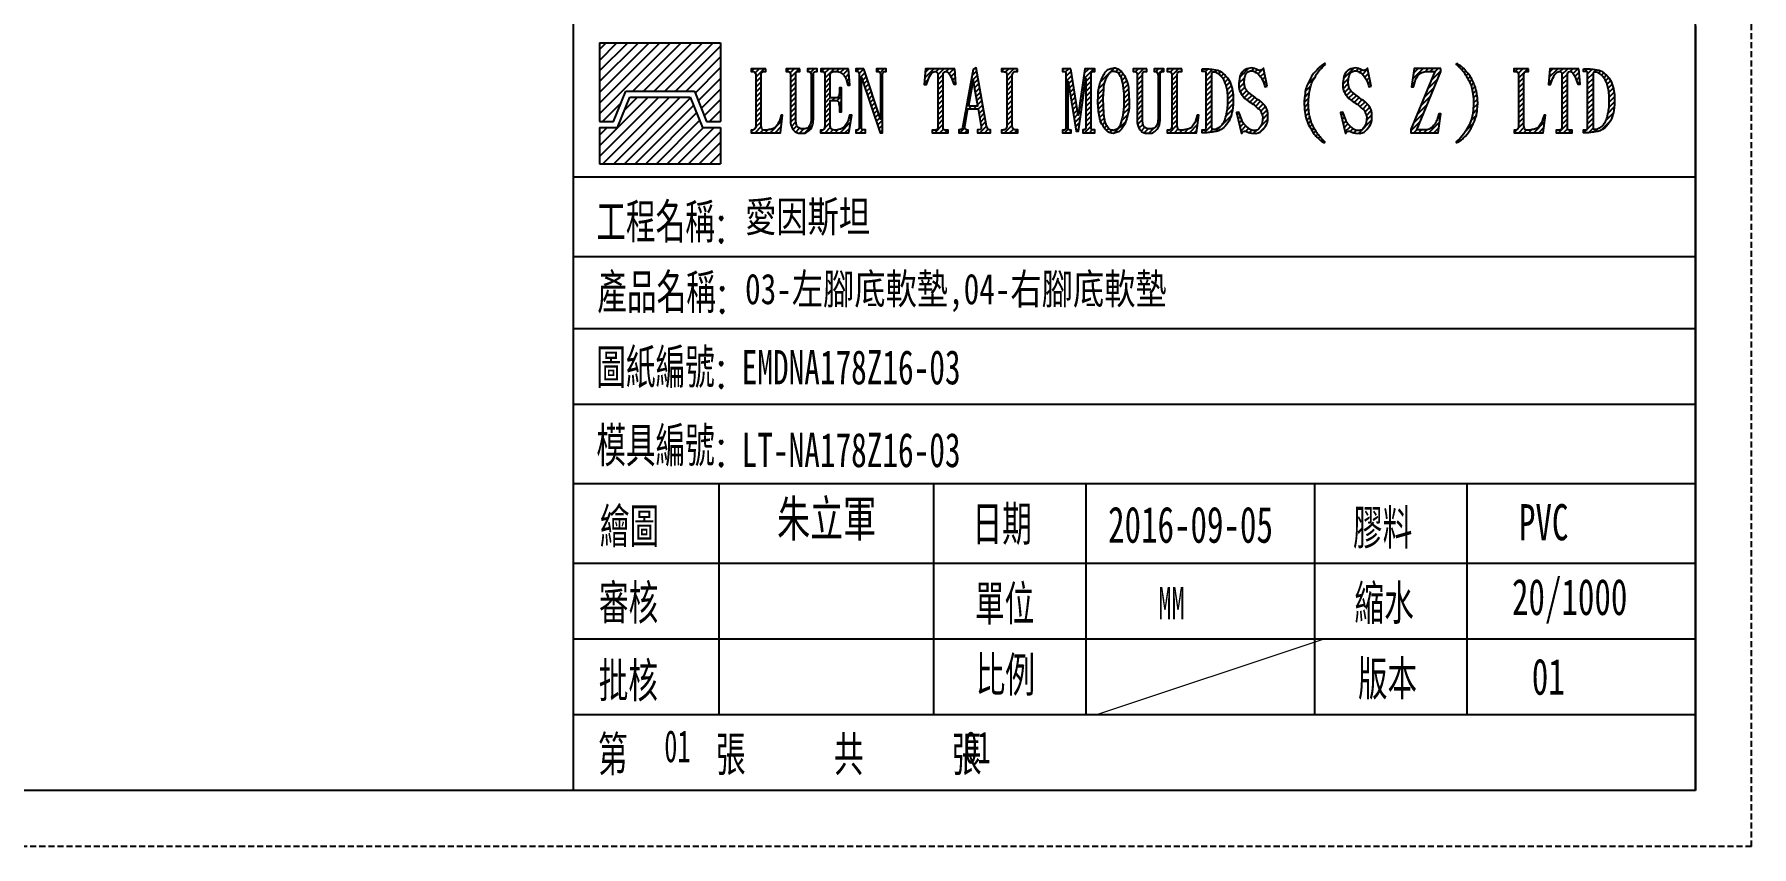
# Model space of a CAD drawing. Header units: inches. Extents: x 139745 to 140613, y -44509 to -43895.
# Drawn here: x 140329.3 to 140613.1, y -44509.1 to -44374.8 of the extents above; entities that cross this region are included whole.
import ezdxf

# ---------------------------------------------------------------- set-up
doc = ezdxf.new("R2010")
doc.units = ezdxf.units.IN
doc.header["$LTSCALE"] = 2
doc.header["$MEASUREMENT"] = 0
doc.linetypes.add('DASHED', pattern=[0.75, 0.5, -0.25])
doc.layers.get('0').update_dxf_attribs({"linetype": 'CONTINUOUS'})
doc.layers.add('A', color=7, linetype='CONTINUOUS')
doc.layers.add('tg', color=7, linetype='CONTINUOUS')
doc.layers.add('dim', color=3, linetype='CONTINUOUS', lineweight=15)
doc.styles.add('ROMANC', font='romanc', dxfattribs={"width": 0.6, "height": 1})
doc.styles.add('ROMANS', font='ROMANS.shx', dxfattribs={"height": 5, "bigfont": 'chineset.shx'})
doc.styles.get("Standard").update_dxf_attribs({"font": 'txt.shx', "width": 0.67})

# ---------------------------------------------------------------- blocks, each defined once
blk = doc.blocks.new('*X1')
at = {"color": 0}
for p, q in [((-246.88, -247.76), (-241.98, -242.86)), ((-246.88, -246.88), (-242.86, -242.86)), ((-246.6, -248.36), (-241.1, -242.86)), ((-245.71, -248.36), (-240.21, -242.86)), ((-244.83, -248.36), (-239.36, -242.9)), ((-244.8, -243.91), (-243.75, -242.86)), ((-243.94, -248.36), (-239.11, -243.53)), ((-246.88, -245.99), (-246.25, -245.36)), ((-243.06, -248.36), (-238.86, -244.16)), ((-242.18, -248.36), (-238.61, -244.79)), ((-241.29, -248.36), (-238.29, -245.36)), ((-240.41, -248.36), (-237.41, -245.36)), ((-239.53, -248.36), (-236.88, -245.72)), ((-238.64, -248.36), (-236.88, -246.6)), ((-237.76, -248.36), (-236.88, -247.48))]:
    blk.add_line(p, q, dxfattribs=at)
blk = doc.blocks.new('*X0')
at = {"color": 0}
for p, q in [((-246.88, -244.23), (-241.02, -238.36)), ((-246.88, -243.34), (-241.9, -238.36)), ((-246.88, -242.46), (-242.78, -238.36)), ((-246.88, -241.57), (-243.67, -238.36)), ((-246.88, -240.69), (-244.55, -238.36)), ((-246.88, -239.81), (-245.44, -238.36)), ((-246.88, -238.92), (-246.32, -238.36)), ((-244.13, -242.36), (-240.13, -238.36)), ((-243.25, -242.36), (-239.25, -238.36)), ((-242.36, -242.36), (-238.36, -238.36)), ((-241.48, -242.36), (-237.48, -238.36)), ((-240.6, -242.36), (-236.88, -238.65)), ((-239.71, -242.36), (-236.88, -239.53)), ((-238.98, -242.51), (-236.88, -240.41)), ((-238.73, -243.15), (-236.88, -241.3)), ((-238.47, -243.78), (-236.88, -242.18)), ((-246.63, -244.86), (-245.11, -243.34)), ((-238.22, -244.41), (-236.88, -243.06)), ((-237.79, -244.86), (-236.88, -243.95)), ((-245.75, -244.86), (-245.7, -244.81)), ((-236.91, -244.86), (-236.88, -244.83))]:
    blk.add_line(p, q, dxfattribs=at)
blk = doc.blocks.new('20051210.083501')
at = {"layer": 'A'}
for p, q in [((0, 0), (0, -12.46)), ((0, 0), (19.17, 0)), ((19.17, 0), (19.17, -12.46)), ((2.23, -12.46), (4.14, -7.67)), ((4.14, -7.67), (15.02, -7.67)), ((15.02, -7.67), (16.94, -12.46)), ((2.87, -13.42), (4.79, -8.62)), ((4.79, -8.62), (14.37, -8.62)), ((14.37, -8.62), (16.29, -13.42)), ((0, -12.46), (2.23, -12.46)), ((0, -13.42), (2.87, -13.42)), ((0, -13.42), (0, -19.17)), ((16.29, -13.42), (19.17, -13.42)), ((16.94, -12.46), (19.17, -12.46)), ((19.17, -13.42), (19.17, -19.17)), ((0, -19.17), (19.17, -19.17))]:
    blk.add_line(p, q, dxfattribs=at)
at = {"layer": 'A', "xscale": 1.916639999999461, "yscale": 1.916639999999916, "zscale": 1.91664}
for name in ['*X0', '*X1']:
    blk.add_blockref(name, (473.18, 456.86), dxfattribs=at)

msp = doc.modelspace()

# ---------------------------------------------------------------- hatches: boundary and pattern name
h = msp.add_hatch()
h.set_pattern_fill('ANSI31', color=256, scale=0.183696, style=0)
h.set_pattern_definition([(45, (170080.71666, -43322.226), (-0.412408582, 0.412408582), [])])
h.paths.add_polyline_path([(140585.327, -44391.098), (140585.327, -44390.649), (140585.683, -44390.649, 0.2937019), (140585.961, -44390.47, 0), (140585.961, -44390.47, 0.0611975), (140586, -44390.345), (140586, -44381.244, 0), (140586, -44381.244, 0.1750245), (140585.915, -44381.006, 0.31305), (140585.796, -44380.973), (140585.333, -44380.973), (140585.333, -44380.517), (140585.73, -44380.53, -0.0064973), (140586.595, -44380.57, -0.0499872), (140587.916, -44380.781, -0.1195021), (140588.708, -44381.211, -0.0255552), (140589.521, -44382.023), (140589.884, -44382.65), (140590.188, -44383.483, -0.0652171), (140590.326, -44384.103), (140590.445, -44384.856), (140590.472, -44385.589, -0.0544958), (140590.34, -44387.399, 0), (140590.34, -44387.399, -0.0507965), (140589.93, -44388.806, 0), (140589.93, -44388.806, -0.0994446), (140589.124, -44390.028, 0), (140589.124, -44390.028, -0.0820892), (140588.22, -44390.682, 0), (140588.22, -44390.682, -0.0742962), (140587.486, -44390.919, -0.0098365), (140586.496, -44391.065, -0.0414633), (140585.73, -44391.098)])
h.paths.add_polyline_path([(140586.903, -44381.316), (140586.903, -44390.282, 0.1084649), (140586.951, -44390.5, 0.3983232), (140587.031, -44390.532), (140587.206, -44390.527, 0.0763618), (140587.695, -44390.437, 0), (140587.695, -44390.437, 0.089624), (140588.354, -44390.065, 0), (140588.354, -44390.065, 0.0989952), (140588.874, -44389.422, 0), (140588.874, -44389.422, 0.0470821), (140589.214, -44388.593, 0), (140589.214, -44388.593, 0.0375978), (140589.485, -44387.382, 0), (140589.485, -44387.382, 0.0259589), (140589.581, -44386.356, 0), (140589.581, -44386.356, 0.0205474), (140589.581, -44385.102, 0.0331816), (140589.464, -44384.019, 0), (140589.464, -44384.019, 0.0397704), (140589.23, -44383.116, 0), (140589.23, -44383.116, 0.0390929), (140588.906, -44382.372, 0), (140588.906, -44382.372, 0.0785078), (140588.338, -44381.617, 0), (140588.338, -44381.617, 0.0940735), (140587.658, -44381.171, 0), (140587.658, -44381.171, 0.1004309), (140587.196, -44381.081, 0), (140587.196, -44381.081, 0.0772307), (140586.967, -44381.118), (140586.919, -44381.198)], flags=16)
h.paths.add_polyline_path([(140573.824, -44380.536), (140573.824, -44380.982), (140574.148, -44380.982, -0.4471104), (140574.594, -44381.48), (140574.594, -44390.12, -0.3629609), (140574.148, -44390.653), (140573.842, -44390.653), (140573.842, -44391.099), (140578.686, -44391.099), (140579.036, -44388.187), (140578.809, -44388.187), (140578.634, -44388.808, -0.1151305), (140577.882, -44390.172, -0.1470783), (140577.392, -44390.47, -0.0200187), (140576.666, -44390.627, -0.0920225), (140575.792, -44390.618), (140575.591, -44390.443), (140575.486, -44389.98), (140575.486, -44388.921), (140575.486, -44381.448, -0.1486596), (140575.589, -44381.107, -0.2444346), (140575.836, -44380.972), (140576.26, -44380.972), (140576.26, -44380.536)])
h.paths.add_polyline_path([(140564.296, -44392.63), (140564.387, -44392.786), (140564.561, -44392.677), (140565.156, -44392.269, 0.0700903), (140565.464, -44391.987), (140565.816, -44391.666), (140566.268, -44391.127), (140566.624, -44390.61, 0.0489267), (140566.893, -44390.124, -0.0112917), (140567.332, -44389.169), (140567.505, -44388.647, 0.0452148), (140567.701, -44387.818, 0.0194511), (140567.827, -44386.589, 0.0381497), (140567.814, -44385.59, 0.0187929), (140567.679, -44384.535, 0), (140567.679, -44384.535, 0.0471864), (140567.366, -44383.354, 0), (140567.366, -44383.354, 0.0282667), (140566.98, -44382.464, 0), (140566.98, -44382.464, 0.0441271), (140566.415, -44381.552, 0.0213392), (140565.716, -44380.696, 0.0597799), (140564.935, -44380.006, 0.0000522), (140564.39, -44379.63), (140564.298, -44379.797), (140564.451, -44379.937, -0.0146115), (140564.859, -44380.335, 0), (140564.859, -44380.335, -0.0089534), (140565.213, -44380.714, -0.0238855), (140565.549, -44381.124, 0), (140565.549, -44381.124, -0.0123206), (140565.91, -44381.637, 0), (140565.91, -44381.637, -0.0281505), (140566.288, -44382.279, -0.0165965), (140566.657, -44383.056, -0.0665241), (140566.92, -44383.985, 0.0184753), (140567.028, -44384.57, 0), (140567.028, -44384.57, -0.0507901), (140567.077, -44384.995), (140567.132, -44385.508, -0.0444565), (140567.149, -44386.52, -0.0008859), (140567.075, -44387.523, -0.0557862), (140566.854, -44388.695, 0), (140566.854, -44388.695, 0.0089738), (140566.68, -44389.299), (140566.437, -44389.859), (140565.89, -44390.793), (140565.547, -44391.283), (140564.948, -44391.987)])
h.paths.add_polyline_path([(140579.525, -44383.101), (140579.752, -44380.525), (140584.583, -44380.525), (140584.774, -44383.094), (140584.415, -44383.094), (140583.954, -44381.915, 0.0956872), (140583.588, -44381.264, 0.0984077), (140583.266, -44381.008, 0.2621702), (140582.87, -44381.022, 0.2609355), (140582.665, -44381.388), (140582.665, -44390.253, 0.1320932), (140582.709, -44390.502, 0.2912007), (140582.951, -44390.656), (140583.471, -44390.656), (140583.471, -44391.102), (140580.821, -44391.102), (140580.821, -44390.656), (140581.318, -44390.656, 0.1278797), (140581.655, -44390.553, 0.2609355), (140581.758, -44390.37), (140581.758, -44381.432), (140581.721, -44381.183), (140581.582, -44381.037), (140581.421, -44380.986, 0.2119014), (140581.267, -44380.964, 0.1524638), (140580.74, -44381.308, 0.0886389), (140580.155, -44382.347), (140579.891, -44383.101)])
h.paths.add_polyline_path([(140556.78, -44391.091), (140556.78, -44390.578), (140560.758, -44380.969), (140559.79, -44380.969, -0.0106211), (140559.436, -44380.987, 0.0914417), (140558.609, -44381.164, 0), (140558.609, -44381.164, 0.1575087), (140557.889, -44381.778, 0), (140557.889, -44381.778, 0.0647548), (140557.435, -44382.787), (140557.222, -44383.489), (140556.909, -44383.489), (140557.346, -44380.509), (140561.749, -44380.509), (140561.749, -44380.969), (140557.759, -44390.649), (140558.952, -44390.649, -0.0324642), (140559.288, -44390.613, 0.1243815), (140559.967, -44390.413), (140560.286, -44390.224, 0.0405768), (140560.787, -44389.622, 0.078387), (140561.147, -44388.89), (140561.436, -44387.957), (140561.755, -44387.957), (140561.301, -44391.091)])
h.paths.add_polyline_path([(140539.174, -44386.031, 0), (140539.174, -44386.031, 0.0315123), (140539.28, -44387.663, 0), (140539.28, -44387.663, 0.0402062), (140539.543, -44388.912, 0.0623728), (140540.047, -44390.062, -0.0031537), (140540.603, -44391.01, 0.0650154), (140541.1, -44391.656, 0.0004545), (140541.509, -44392.066, 0.066774), (140542.282, -44392.655, -0.0041036), (140542.494, -44392.778), (140542.582, -44392.624), (140542.398, -44392.444), (140541.931, -44391.957, -0.043122), (140541.383, -44391.275, 0), (140541.383, -44391.275, -0.0144025), (140540.923, -44390.546, 0), (140540.923, -44390.546, -0.0174648), (140540.469, -44389.714, -0.0539346), (140540.296, -44389.248, 0), (140540.296, -44389.248, 0.031882), (140540.19, -44388.92), (140540.05, -44388.293, -0.0371427), (140539.938, -44387.523, 0.0047038), (140539.87, -44386.675, -0.0465851), (140539.873, -44385.714, -0.0007597), (140539.962, -44384.814, -0.0351514), (140540.139, -44383.782, -0.0239146), (140540.384, -44382.954, -0.0614674), (140540.79, -44382.133, 0), (140540.79, -44382.133, 0.0140719), (140541.219, -44381.437, -0.068346), (140541.843, -44380.637, 0.0243719), (140542.207, -44380.245, -0.0490829), (140542.596, -44379.867, 0), (140542.596, -44379.867, 0.0301326), (140542.673, -44379.797), (140542.582, -44379.628), (140542.262, -44379.843, 0.0494384), (140541.446, -44380.516, 0.0177696), (140540.835, -44381.176, 0.042056), (140540.383, -44381.798, 0.0470099), (140539.528, -44383.572, 0.0754491), (140539.325, -44384.55), (140539.25, -44385.039), (140539.25, -44385.039, 0.0385372)])
h.paths.add_polyline_path([(140545.164, -44387.748), (140545.972, -44391.202), (140546.14, -44391.033, -0.1357493), (140546.476, -44390.843, -0.2278345), (140546.913, -44390.932, 0.135743), (140547.362, -44391.112, -0.0672556), (140547.676, -44391.19), (140548.338, -44391.213), (140548.764, -44391.123, 0.1526658), (140549.324, -44390.809, 0.0586811), (140550.109, -44389.755, 0.1413241), (140550.334, -44388.847), (140550.367, -44388.185, 0.0934362), (140550.266, -44387.445, 0.0736867), (140549.84, -44386.604, 0.101128), (140548.943, -44385.763, -0.036431), (140548.181, -44385.214, 0.0378749), (140547.351, -44384.619, -0.105904), (140546.947, -44384.238, -0.0243212), (140546.656, -44383.767, -0.0885428), (140546.499, -44383.307, -0.0445383), (140546.454, -44382.601, -0.0555732), (140546.577, -44381.704, -0.153171), (140546.936, -44381.121, -0.1349704), (140547.474, -44380.863, -0.1850459), (140548.125, -44380.986, 0.0194675), (140548.64, -44381.278), (140549.033, -44381.704, -0.0923633), (140549.448, -44382.365, -0.0080312), (140549.874, -44383.498), (140550.233, -44383.419), (140549.616, -44380.403), (140549.459, -44380.594, -0.2747762), (140548.898, -44380.795, -0.0854284), (140548.394, -44380.605, 0.1752427), (140547.373, -44380.414, 0.1106125), (140546.454, -44380.784, 0.1819994), (140545.736, -44381.816, 0.0535258), (140545.534, -44383.24, 0.1300031), (140545.803, -44384.417, 0.0775644), (140546.543, -44385.415, 0.0682662), (140547.474, -44386.111, -0.0563125), (140548.326, -44386.716, 0.0033658), (140548.999, -44387.31, -0.1932925), (140549.268, -44387.838), (140549.403, -44388.151, -0.1577109), (140549.47, -44388.88), (140549.414, -44389.52), (140549.201, -44389.991), (140548.842, -44390.473, -0.2441194), (140548.45, -44390.663), (140548.225, -44390.731), (140547.9, -44390.708, -0.1667011), (140547.183, -44390.405, -0.0146364), (140546.532, -44389.789, -0.1187079), (140546.028, -44388.959), (140545.557, -44387.681)])
h.paths.add_polyline_path([(140522.296, -44391.098), (140522.296, -44390.649), (140522.652, -44390.649, 0.2937019), (140522.93, -44390.47, 0), (140522.93, -44390.47, 0.0611975), (140522.969, -44390.345), (140522.969, -44381.244, 0.1750245), (140522.883, -44381.006, 0.31305), (140522.764, -44380.973), (140522.302, -44380.973), (140522.302, -44380.517), (140522.698, -44380.53, -0.0064973), (140523.564, -44380.57, -0.0499872), (140524.884, -44380.781, -0.1195021), (140525.677, -44381.211, 0), (140525.677, -44381.211, -0.0255552), (140526.489, -44382.023), (140526.853, -44382.65), (140527.156, -44383.483, -0.0652171), (140527.295, -44384.103), (140527.414, -44384.856), (140527.44, -44385.589), (140527.44, -44385.589, -0.0544958), (140527.308, -44387.399, 0), (140527.308, -44387.399, -0.0507965), (140526.899, -44388.806, -0.0994446), (140526.093, -44390.028, 0), (140526.093, -44390.028, -0.0820892), (140525.188, -44390.682, 0), (140525.188, -44390.682, -0.0742962), (140524.455, -44390.919, -0.0098365), (140523.465, -44391.065, -0.0414633), (140522.698, -44391.098)])
h.paths.add_polyline_path([(140516.515, -44380.536), (140516.515, -44380.982), (140516.839, -44380.982, -0.4471104), (140517.285, -44381.48), (140517.285, -44390.12, -0.3629609), (140516.839, -44390.653), (140516.533, -44390.653), (140516.533, -44391.099), (140521.377, -44391.099), (140521.727, -44388.187), (140521.5, -44388.187), (140521.325, -44388.808, -0.1151305), (140520.573, -44390.172, -0.1470783), (140520.083, -44390.47, -0.0200187), (140519.357, -44390.627, -0.0920225), (140518.483, -44390.618), (140518.282, -44390.443), (140518.177, -44389.98), (140518.177, -44388.921), (140518.177, -44381.448, -0.1486596), (140518.28, -44381.107, -0.2444346), (140518.527, -44380.972), (140518.951, -44380.972), (140518.951, -44380.536)])
h.paths.add_polyline_path([(140523.872, -44381.316), (140523.872, -44390.282, 0.1084649), (140523.92, -44390.5, 0.3983232), (140524, -44390.532), (140524.175, -44390.527, 0.0763618), (140524.664, -44390.437, 0.089624), (140525.322, -44390.065, 0), (140525.322, -44390.065, 0.0989952), (140525.843, -44389.422, 0), (140525.843, -44389.422, 0.0470821), (140526.183, -44388.593, 0.0375978), (140526.454, -44387.382, 0), (140526.454, -44387.382, 0.0259589), (140526.55, -44386.356, 0), (140526.55, -44386.356, 0.0205474), (140526.55, -44385.102, 0), (140526.55, -44385.102, 0.0331816), (140526.433, -44384.019, 0), (140526.433, -44384.019, 0.0397704), (140526.199, -44383.116, 0), (140526.199, -44383.116, 0.0390929), (140525.875, -44382.372, 0), (140525.875, -44382.372, 0.0785078), (140525.307, -44381.617, 0), (140525.307, -44381.617, 0.0940735), (140524.626, -44381.171, 0), (140524.626, -44381.171, 0.1004309), (140524.164, -44381.081, 0), (140524.164, -44381.081, 0.0772307), (140523.936, -44381.118), (140523.888, -44381.198)], flags=16)
h.paths.add_polyline_path([(140505.056, -44386.216), (140505.102, -44386.711), (140505.195, -44387.578), (140505.334, -44388.46, 0.1114199), (140505.736, -44389.682, 0.0496859), (140506.587, -44390.827, 0.186465), (140507.299, -44391.183), (140507.624, -44391.213, 0.0375207), (140508.274, -44391.028, 0.1534797), (140508.954, -44390.502), (140509.558, -44389.635, 0.0128615), (140510.084, -44387.825, 0.0754903), (140510.254, -44386.232, 0.0019683), (140510.146, -44383.988, 0.0822677), (140509.836, -44382.581), (140509.465, -44381.652), (140508.97, -44380.956), (140508.351, -44380.538, 0.2029711), (140507.779, -44380.399, 0.019715), (140507.02, -44380.554, 0), (140507.02, -44380.554, 0.1971419), (140506.278, -44381.095, 0.0532198), (140505.473, -44382.782, 0), (140505.473, -44382.782, 0.0768728), (140505.102, -44384.762)])
h.paths.add_polyline_path([(140499.243, -44390.651), (140499.243, -44391.098), (140500.674, -44391.098), (140500.674, -44390.655), (140500.427, -44390.655, -0.236068), (140500.204, -44390.543, -0.1778629), (140500.156, -44390.384, 0.0731766), (140500.144, -44390.244), (140500.144, -44382.619), (140501.488, -44390.868), (140501.855, -44390.868), (140503.059, -44382.11), (140503.059, -44390.278, -0.1813346), (140502.94, -44390.597), (140502.812, -44390.637), (140502.692, -44390.645), (140502.557, -44390.645), (140502.557, -44391.092), (140504.575, -44391.092), (140504.575, -44390.645), (140504.192, -44390.645, -0.2703491), (140504.001, -44390.533, -0.1661539), (140503.953, -44390.278), (140503.953, -44381.376, -0.2754595), (140504.2, -44380.962), (140504.583, -44380.962), (140504.583, -44380.515), (140502.916, -44380.515), (140501.799, -44388.18), (140500.587, -44380.521), (140499.247, -44380.521), (140499.247, -44380.971), (140499.494, -44380.971, -0.2042261), (140499.737, -44381.075, -0.2004412), (140499.785, -44381.199, 0.0488454), (140499.797, -44381.366), (140499.797, -44390.252, -0.1282881), (140499.725, -44390.527, -0.2763778), (140499.51, -44390.651)])
h.paths.add_polyline_path([(140505.963, -44385.517, 0.0107728), (140506.003, -44387.08, 0), (140506.003, -44387.08, 0.0226526), (140506.16, -44388.787, 0.0660072), (140506.37, -44389.548, 0), (140506.37, -44389.548, 0.0545447), (140506.804, -44390.323, 0), (140506.804, -44390.323, 0.2164164), (140507.46, -44390.704, 0), (140507.46, -44390.704, 0.1433054), (140508.09, -44390.586, 0), (140508.09, -44390.586, 0.1933289), (140508.734, -44389.85, 0.0342724), (140509.167, -44388.275, 0), (140509.167, -44388.275, 0.0520414), (140509.364, -44386.226), (140509.351, -44384.611), (140509.128, -44382.904), (140508.839, -44381.88, -0.0180621), (140508.484, -44381.263, 0.2109706), (140508.169, -44381.013, 0), (140508.169, -44381.013, 0.0423726), (140507.631, -44380.921, 0.2013091), (140507.184, -44381.066, 0.0679648), (140506.777, -44381.525, 0), (140506.777, -44381.525, 0.0561857), (140506.37, -44382.313, 0.0807476), (140506.029, -44383.968)], flags=16)
h.paths.add_polyline_path([(140510.885, -44380.521), (140510.885, -44380.976), (140511.18, -44380.976, -0.4453624), (140511.559, -44381.397), (140511.559, -44389.084, 0.1272962), (140511.939, -44390.55, 0), (140511.939, -44390.55, 0.0960143), (140512.06, -44390.695, -0.0247325), (140512.332, -44390.939), (140512.725, -44391.121, 0.1076234), (140513.039, -44391.192), (140513.62, -44391.201, 0.1445312), (140514.295, -44391.014, 0.0767167), (140514.903, -44390.489, 0.1475227), (140515.273, -44389.646, -0.0034333), (140515.367, -44388.915), (140515.367, -44381.425, -0.3258682), (140515.695, -44380.976), (140515.995, -44380.976), (140515.995, -44380.526), (140514.379, -44380.526), (140514.379, -44380.976), (140514.632, -44380.976, -0.2211811), (140514.833, -44381.069, -0.1386424), (140514.988, -44381.411, 0), (140514.988, -44381.411, -0.0291948), (140515.007, -44381.618), (140515.007, -44388.878, -0.096528), (140514.829, -44389.791, 0), (140514.829, -44389.791, -0.1769594), (140514.341, -44390.33, 0), (140514.341, -44390.33, -0.0838676), (140513.971, -44390.451, 0), (140513.971, -44390.451, -0.0420431), (140513.48, -44390.484, -0.1259814), (140513.053, -44390.367, 0), (140513.053, -44390.367, -0.0862317), (140512.702, -44390.077, 0), (140512.702, -44390.077, -0.130353), (140512.58, -44389.824), (140512.501, -44389.576), (140512.454, -44389.098), (140512.454, -44381.351, -0.403205), (140512.819, -44380.971), (140513.133, -44380.971), (140513.133, -44380.521)])
h.paths.add_polyline_path([(140482.087, -44391.1), (140482.087, -44390.627), (140482.283, -44390.627, 0.0880206), (140482.56, -44390.5, 0), (140482.56, -44390.5, 0.1981024), (140482.687, -44390.304), (140484.475, -44380.649), (140484.972, -44380.392), (140486.645, -44390.004, -0.0340023), (140486.806, -44390.35, 0.3099246), (140487.21, -44390.627), (140487.314, -44390.627), (140487.314, -44391.1), (140485.168, -44391.1), (140485.168, -44390.638), (140485.352, -44390.638), (140485.652, -44390.592), (140485.768, -44390.465, 0.117222), (140485.791, -44390.131), (140485.295, -44387.142), (140483.599, -44387.142), (140483.068, -44390.131, 0.1828166), (140483.102, -44390.419, 0), (140483.102, -44390.419, 0.2793781), (140483.483, -44390.65), (140483.622, -44390.65), (140483.622, -44391.1)])
h.paths.add_polyline_path([(140483.686, -44386.675), (140484.468, -44382.338), (140485.221, -44386.675)], flags=16)
h.paths.add_polyline_path([(140489.126, -44380.529), (140489.126, -44380.976), (140489.383, -44380.976, -0.1151205), (140489.899, -44381.096), (140489.968, -44381.225), (140490.019, -44381.482), (140490.019, -44389.998, -0.165023), (140489.856, -44390.479, -0.196744), (140489.65, -44390.599, 0.0151159), (140489.349, -44390.651), (140489.126, -44390.651), (140489.126, -44391.106), (140491.824, -44391.106), (140491.824, -44390.642), (140491.583, -44390.642, -0.1510207), (140491.111, -44390.496, -0.2299796), (140491.007, -44390.315), (140490.93, -44390.058, -0.1303355), (140490.922, -44389.791), (140490.922, -44381.577, -0.23248), (140491.171, -44381.07, -0.2001016), (140491.523, -44380.976), (140491.808, -44380.976), (140491.808, -44380.529)])
h.paths.add_polyline_path([(140465.091, -44390.653), (140465.091, -44391.097), (140466.654, -44391.097), (140466.654, -44390.649), (140466.285, -44390.649, -0.3152222), (140466.026, -44390.468, -0.090974), (140465.989, -44390.25), (140465.989, -44381.989), (140469.072, -44391.097), (140469.478, -44391.097), (140469.478, -44381.435, -0.1765617), (140469.622, -44381.039, -0.2069332), (140469.726, -44380.988, 0.0522334), (140469.841, -44380.969), (140470.107, -44380.969), (140470.107, -44380.526), (140468.491, -44380.526), (140468.491, -44380.965), (140468.75, -44380.965, -0.1748169), (140468.976, -44381.047, -0.196301), (140469.09, -44381.261, 0.0208197), (140469.116, -44381.438), (140469.116, -44388.853), (140466.392, -44380.522), (140465.091, -44380.522), (140465.091, -44380.914), (140465.161, -44380.914, -0.296966), (140465.564, -44381.176, -0.1129405), (140465.631, -44381.52), (140465.631, -44390.221, -0.139346), (140465.531, -44390.572, -0.2178389), (140465.453, -44390.624, 0.0242396), (140465.313, -44390.653)])
h.paths.add_polyline_path([(140476.366, -44383.101), (140476.593, -44380.525), (140481.425, -44380.525), (140481.615, -44383.094), (140481.256, -44383.094), (140480.795, -44381.915, 0.0956872), (140480.429, -44381.264, 0.0984077), (140480.107, -44381.008, 0.2621702), (140479.712, -44381.022, 0), (140479.712, -44381.022, 0.2609355), (140479.507, -44381.388), (140479.507, -44390.253, 0.1320932), (140479.551, -44390.502, 0), (140479.551, -44390.502, 0.2912007), (140479.792, -44390.656), (140480.312, -44390.656), (140480.312, -44391.102), (140477.662, -44391.102), (140477.662, -44390.656), (140478.16, -44390.656, 0.1278797), (140478.497, -44390.553, 0), (140478.497, -44390.553, 0.2609355), (140478.599, -44390.37), (140478.599, -44381.432), (140478.562, -44381.183), (140478.423, -44381.037), (140478.262, -44380.986, 0.2119014), (140478.109, -44380.964, 0.1524638), (140477.582, -44381.308, 0.0886389), (140476.996, -44382.347), (140476.732, -44383.101)])
h.paths.add_polyline_path([(140527.977, -44387.748), (140528.785, -44391.202), (140528.953, -44391.033, -0.1357493), (140529.289, -44390.843, -0.2278345), (140529.727, -44390.932, 0.135743), (140530.175, -44391.112, -0.0672556), (140530.489, -44391.19), (140531.151, -44391.213), (140531.577, -44391.123, 0.1526658), (140532.138, -44390.809, 0.0586811), (140532.922, -44389.755, 0.1413241), (140533.147, -44388.847), (140533.18, -44388.185, 0.0934362), (140533.079, -44387.445, 0.0736867), (140532.653, -44386.604, 0.101128), (140531.756, -44385.763, -0.036431), (140530.994, -44385.214, 0.0378749), (140530.164, -44384.619, -0.105904), (140529.76, -44384.238, -0.0243212), (140529.469, -44383.767, -0.0885428), (140529.312, -44383.307, -0.0445383), (140529.267, -44382.601, -0.0555732), (140529.39, -44381.704, -0.153171), (140529.749, -44381.121, -0.1349704), (140530.287, -44380.863, -0.1850459), (140530.938, -44380.986, 0.0194675), (140531.454, -44381.278), (140531.846, -44381.704, -0.0923633), (140532.261, -44382.365, -0.0080312), (140532.687, -44383.498), (140533.046, -44383.419), (140532.429, -44380.403), (140532.272, -44380.594, -0.2747762), (140531.711, -44380.795, -0.0854284), (140531.207, -44380.605, 0.1752427), (140530.186, -44380.414, 0.1106125), (140529.267, -44380.784, 0.1819994), (140528.549, -44381.816, 0.0535258), (140528.347, -44383.24, 0.1300031), (140528.616, -44384.417, 0.0775644), (140529.357, -44385.415, 0.0682662), (140530.287, -44386.111, -0.0563125), (140531.14, -44386.716, 0.0033658), (140531.812, -44387.31, -0.1932925), (140532.081, -44387.838), (140532.216, -44388.151, -0.1577109), (140532.283, -44388.88), (140532.227, -44389.52), (140532.014, -44389.991), (140531.655, -44390.473, -0.2441194), (140531.263, -44390.663), (140531.039, -44390.731), (140530.713, -44390.708, -0.1667011), (140529.996, -44390.405, -0.0146364), (140529.345, -44389.789, -0.1187079), (140528.841, -44388.959), (140528.37, -44387.681)])
h.paths.add_polyline_path([(140453.577, -44380.521), (140453.577, -44380.976), (140453.872, -44380.976, -0.4453624), (140454.251, -44381.397), (140454.251, -44389.084, 0.1272962), (140454.631, -44390.55, 0), (140454.631, -44390.55, 0.0960143), (140454.753, -44390.695, -0.0247325), (140455.024, -44390.939), (140455.418, -44391.121, 0.1076234), (140455.732, -44391.192), (140456.312, -44391.201), (140456.312, -44391.201, 0.1445312), (140456.987, -44391.014, 0.0767167), (140457.596, -44390.489, 0), (140457.596, -44390.489, 0.1475227), (140457.966, -44389.646, 0), (140457.966, -44389.646, -0.0034333), (140458.06, -44388.915), (140458.06, -44381.425, -0.3258682), (140458.387, -44380.976), (140458.687, -44380.976), (140458.687, -44380.526), (140457.071, -44380.526), (140457.071, -44380.976), (140457.324, -44380.976, -0.2211811), (140457.526, -44381.069, 0), (140457.526, -44381.069, -0.1386424), (140457.68, -44381.411, 0), (140457.68, -44381.411, -0.0291948), (140457.699, -44381.618), (140457.699, -44388.878, 0), (140457.699, -44388.878, -0.096528), (140457.521, -44389.791, -0.1769594), (140457.034, -44390.33, 0), (140457.034, -44390.33, -0.0838676), (140456.664, -44390.451, 0), (140456.664, -44390.451, -0.0420431), (140456.172, -44390.484, -0.1259814), (140455.746, -44390.367, 0), (140455.746, -44390.367, -0.0862317), (140455.394, -44390.077, 0), (140455.394, -44390.077, -0.130353), (140455.273, -44389.824), (140455.193, -44389.576), (140455.146, -44389.098), (140455.146, -44381.351, -0.403205), (140455.511, -44380.971), (140455.825, -44380.971), (140455.825, -44380.521)])
h.paths.add_polyline_path([(140447.744, -44380.536), (140447.744, -44380.982), (140448.067, -44380.982, -0.4471104), (140448.513, -44381.48), (140448.513, -44390.12, -0.3629609), (140448.067, -44390.653), (140447.761, -44390.653), (140447.761, -44391.099), (140452.606, -44391.099), (140452.956, -44388.187), (140452.728, -44388.187), (140452.553, -44388.808, -0.1151305), (140451.801, -44390.172, -0.1470783), (140451.312, -44390.47, -0.0200187), (140450.586, -44390.627, -0.0920225), (140449.711, -44390.618), (140449.51, -44390.443), (140449.405, -44389.98), (140449.405, -44388.921), (140449.405, -44381.448, -0.1486596), (140449.509, -44381.107, -0.2444346), (140449.756, -44380.972), (140450.179, -44380.972), (140450.179, -44380.536)])
h.paths.add_polyline_path([(140459.218, -44391.096), (140459.218, -44390.651), (140459.586, -44390.651, -0.0697377), (140459.74, -44390.574, 0.2346711), (140459.863, -44390.451, 0.0812777), (140459.932, -44390.029), (140459.932, -44381.478, 0), (140459.932, -44381.478, 0.0911807), (140459.893, -44381.194, 0), (140459.893, -44381.194, 0.3243613), (140459.586, -44380.972), (140459.256, -44380.972), (140459.256, -44380.526), (140463.877, -44380.526), (140464.069, -44383.259), (140463.739, -44383.259), (140463.516, -44382.484, 0.127245), (140463.14, -44381.639, 0), (140463.14, -44381.639, 0.1044537), (140462.61, -44381.202, 0), (140462.61, -44381.202, 0.104851), (140461.789, -44380.972, 0), (140461.789, -44380.972, 0.0655863), (140461.213, -44381.01, 0.3574663), (140460.83, -44381.478), (140460.83, -44385.355), (140461.851, -44385.355, 0.2828165), (140462.158, -44385.209, 0.145032), (140462.342, -44384.587), (140462.342, -44383.666), (140462.718, -44383.666), (140462.718, -44387.619), (140462.342, -44387.619), (140462.342, -44386.813), (140462.326, -44386.537), (140462.273, -44386.245, 0.4453624), (140461.858, -44385.784), (140460.83, -44385.784), (140460.83, -44389.876, -0.0118619), (140460.868, -44390.19, 0.306736), (140461.206, -44390.597, 0), (140461.206, -44390.597, 0.1268605), (140461.966, -44390.62, -0.0157214), (140462.403, -44390.536, 0.1183441), (140462.864, -44390.344, 0), (140462.864, -44390.344, 0.0973563), (140463.524, -44389.63, 0), (140463.524, -44389.63, 0.0700144), (140463.846, -44388.893), (140464.046, -44388.179), (140464.384, -44388.179), (140463.931, -44391.096)])

# ---------------------------------------------------------------- linework, layer by layer
for points in [[(140450.179, -44380.536), (140447.744, -44380.536), (140447.744, -44380.982), (140448.067, -44380.982, -0.4471104), (140448.513, -44381.48), (140448.513, -44390.12, -0.3629609), (140448.067, -44390.653), (140447.761, -44390.653), (140447.761, -44391.099), (140452.606, -44391.099), (140452.956, -44388.187), (140452.728, -44388.187), (140452.553, -44388.808, -0.1151305), (140451.801, -44390.172, -0.1470783), (140451.312, -44390.47, -0.0200187), (140450.586, -44390.627, -0.0920225), (140449.711, -44390.618), (140449.51, -44390.443), (140449.405, -44389.98), (140449.405, -44388.921), (140449.405, -44381.448, -0.1486596), (140449.509, -44381.107, -0.2444346), (140449.756, -44380.972), (140450.179, -44380.972)], [(140455.825, -44380.521), (140453.577, -44380.521), (140453.577, -44380.976), (140453.872, -44380.976, -0.4453624), (140454.251, -44381.397), (140454.251, -44389.084, 0.1272962), (140454.631, -44390.55, 0.0960143), (140454.753, -44390.695, -0.0247325), (140455.024, -44390.939), (140455.418, -44391.121, 0.1076234), (140455.732, -44391.192), (140456.312, -44391.201, 0.1445312), (140456.987, -44391.014, 0.0767167), (140457.596, -44390.489, 0.1475227), (140457.966, -44389.646, -0.0034333), (140458.06, -44388.915), (140458.06, -44381.425, -0.3258682), (140458.387, -44380.976), (140458.687, -44380.976), (140458.687, -44380.526), (140457.071, -44380.526), (140457.071, -44380.976), (140457.324, -44380.976, -0.2211811), (140457.526, -44381.069, -0.1386424), (140457.68, -44381.411, -0.0291948), (140457.699, -44381.618), (140457.699, -44388.878, -0.096528), (140457.521, -44389.791, -0.1769594), (140457.034, -44390.33, -0.0838676), (140456.664, -44390.451, -0.0420431), (140456.172, -44390.484, -0.1259814), (140455.746, -44390.367, -0.0862317), (140455.394, -44390.077, -0.130353), (140455.273, -44389.824), (140455.193, -44389.576), (140455.146, -44389.098), (140455.146, -44381.351, -0.403205), (140455.511, -44380.971), (140455.825, -44380.971)], [(140481.425, -44380.525), (140476.593, -44380.525), (140476.366, -44383.101), (140476.732, -44383.101), (140476.996, -44382.347, -0.0886389), (140477.582, -44381.308, -0.1524638), (140478.109, -44380.964, -0.2119014), (140478.262, -44380.986), (140478.423, -44381.037), (140478.562, -44381.183), (140478.599, -44381.432), (140478.599, -44390.37, -0.2609355), (140478.497, -44390.553, -0.1278797), (140478.16, -44390.656), (140477.662, -44390.656), (140477.662, -44391.102), (140480.312, -44391.102), (140480.312, -44390.656), (140479.792, -44390.656, -0.2912007), (140479.551, -44390.502, -0.1320932), (140479.507, -44390.253), (140479.507, -44381.388, -0.2609355), (140479.712, -44381.022, -0.2621702), (140480.107, -44381.008, -0.0984077), (140480.429, -44381.264, -0.0956872), (140480.795, -44381.915), (140481.256, -44383.094), (140481.615, -44383.094)], [(140484.475, -44380.649), (140482.687, -44390.304, -0.1981024), (140482.56, -44390.5, -0.0880206), (140482.283, -44390.627), (140482.087, -44390.627), (140482.087, -44391.1), (140483.622, -44391.1), (140483.622, -44390.65), (140483.483, -44390.65, -0.2793781), (140483.102, -44390.419, -0.1828166), (140483.068, -44390.131), (140483.599, -44387.142), (140485.295, -44387.142), (140485.791, -44390.131, -0.117222), (140485.768, -44390.465), (140485.652, -44390.592), (140485.352, -44390.638), (140485.168, -44390.638), (140485.168, -44391.1), (140487.314, -44391.1), (140487.314, -44390.627), (140487.21, -44390.627, -0.3099246), (140486.806, -44390.35, 0.0340023), (140486.645, -44390.004), (140484.972, -44380.392)], [(140491.808, -44380.529), (140489.126, -44380.529), (140489.126, -44380.976), (140489.383, -44380.976, -0.1151205), (140489.899, -44381.096), (140489.968, -44381.225), (140490.019, -44381.482), (140490.019, -44389.998, -0.165023), (140489.856, -44390.479, -0.196744), (140489.65, -44390.599, 0.0151159), (140489.349, -44390.651), (140489.126, -44390.651), (140489.126, -44391.106), (140491.824, -44391.106), (140491.824, -44390.642), (140491.583, -44390.642, -0.1510207), (140491.111, -44390.496, -0.2299796), (140491.007, -44390.315), (140490.93, -44390.058, -0.1303355), (140490.922, -44389.791), (140490.922, -44381.577, -0.23248), (140491.171, -44381.07, -0.2001016), (140491.523, -44380.976), (140491.808, -44380.976)], [(140500.587, -44380.521), (140499.247, -44380.521), (140499.247, -44380.971), (140499.494, -44380.971, -0.2042261), (140499.737, -44381.075, -0.2004412), (140499.785, -44381.199, 0.0488454), (140499.797, -44381.366), (140499.797, -44390.252, -0.1282881), (140499.725, -44390.527, -0.2763778), (140499.51, -44390.651), (140499.243, -44390.651), (140499.243, -44391.098), (140500.674, -44391.098), (140500.674, -44390.655), (140500.427, -44390.655, -0.236068), (140500.204, -44390.543, -0.1778629), (140500.156, -44390.384, 0.0731766), (140500.144, -44390.244), (140500.144, -44382.619), (140501.488, -44390.868), (140501.855, -44390.868), (140503.059, -44382.11), (140503.059, -44390.278, -0.1813346), (140502.94, -44390.597), (140502.812, -44390.637), (140502.692, -44390.645), (140502.557, -44390.645), (140502.557, -44391.092), (140504.575, -44391.092), (140504.575, -44390.645), (140504.192, -44390.645, -0.2703491), (140504.001, -44390.533, -0.1661539), (140503.953, -44390.278), (140503.953, -44381.376, -0.2754595), (140504.2, -44380.962), (140504.583, -44380.962), (140504.583, -44380.515), (140502.916, -44380.515), (140501.799, -44388.18)], [(140505.056, -44386.216), (140505.102, -44384.762, -0.0768728), (140505.473, -44382.782, -0.0532198), (140506.278, -44381.095, -0.1971419), (140507.02, -44380.554, -0.019715), (140507.779, -44380.399, -0.2029711), (140508.351, -44380.538), (140508.97, -44380.956), (140509.465, -44381.652), (140509.836, -44382.581, -0.0822677), (140510.146, -44383.988, -0.0019683), (140510.254, -44386.232, -0.0754903), (140510.084, -44387.825, -0.0128615), (140509.558, -44389.635), (140508.954, -44390.502, -0.1534797), (140508.274, -44391.028, -0.0375207), (140507.624, -44391.213), (140507.299, -44391.183, -0.186465), (140506.587, -44390.827, -0.0496859), (140505.736, -44389.682, -0.1114199), (140505.334, -44388.46), (140505.195, -44387.578), (140505.102, -44386.711)], [(140513.133, -44380.521), (140510.885, -44380.521), (140510.885, -44380.976), (140511.18, -44380.976, -0.4453624), (140511.559, -44381.397), (140511.559, -44389.084, 0.1272962), (140511.939, -44390.55, 0.0960143), (140512.06, -44390.695, -0.0247325), (140512.332, -44390.939), (140512.725, -44391.121, 0.1076234), (140513.039, -44391.192), (140513.62, -44391.201, 0.1445312), (140514.295, -44391.014, 0.0767167), (140514.903, -44390.489, 0.1475227), (140515.273, -44389.646, -0.0034333), (140515.367, -44388.915), (140515.367, -44381.425, -0.3258682), (140515.695, -44380.976), (140515.995, -44380.976), (140515.995, -44380.526), (140514.379, -44380.526), (140514.379, -44380.976), (140514.632, -44380.976, -0.2211811), (140514.833, -44381.069, -0.1386424), (140514.988, -44381.411, -0.0291948), (140515.007, -44381.618), (140515.007, -44388.878, -0.096528), (140514.829, -44389.791, -0.1769594), (140514.341, -44390.33, -0.0838676), (140513.971, -44390.451, -0.0420431), (140513.48, -44390.484, -0.1259814), (140513.053, -44390.367, -0.0862317), (140512.702, -44390.077, -0.130353), (140512.58, -44389.824), (140512.501, -44389.576), (140512.454, -44389.098), (140512.454, -44381.351, -0.403205), (140512.819, -44380.971), (140513.133, -44380.971)], [(140518.951, -44380.536), (140516.515, -44380.536), (140516.515, -44380.982), (140516.839, -44380.982, -0.4471104), (140517.285, -44381.48), (140517.285, -44390.12, -0.3629609), (140516.839, -44390.653), (140516.533, -44390.653), (140516.533, -44391.099), (140521.377, -44391.099), (140521.727, -44388.187), (140521.5, -44388.187), (140521.325, -44388.808, -0.1151305), (140520.573, -44390.172, -0.1470783), (140520.083, -44390.47, -0.0200187), (140519.357, -44390.627, -0.0920225), (140518.483, -44390.618), (140518.282, -44390.443), (140518.177, -44389.98), (140518.177, -44388.921), (140518.177, -44381.448, -0.1486596), (140518.28, -44381.107, -0.2444346), (140518.527, -44380.972), (140518.951, -44380.972)], [(140522.302, -44380.517), (140522.698, -44380.53, -0.0064973), (140523.564, -44380.57, -0.0499872), (140524.884, -44380.781, -0.1195021), (140525.677, -44381.211, -0.0255552), (140526.489, -44382.023), (140526.853, -44382.65), (140527.156, -44383.483, -0.0652171), (140527.295, -44384.103), (140527.414, -44384.856), (140527.44, -44385.589, -0.0544958), (140527.308, -44387.399, -0.0507965), (140526.899, -44388.806, -0.0994446), (140526.093, -44390.028, -0.0820892), (140525.188, -44390.682, -0.0742962), (140524.455, -44390.919, -0.0098365), (140523.465, -44391.065, -0.0414633), (140522.698, -44391.098), (140522.296, -44391.098), (140522.296, -44390.649), (140522.652, -44390.649, 0.2937019), (140522.93, -44390.47, 0.0611975), (140522.969, -44390.345), (140522.969, -44381.244, 0.1750245), (140522.883, -44381.006, 0.31305), (140522.764, -44380.973), (140522.302, -44380.973)], [(140533.046, -44383.419), (140532.429, -44380.403), (140532.272, -44380.594, -0.2747762), (140531.711, -44380.795, -0.0854284), (140531.207, -44380.605, 0.1752427), (140530.186, -44380.414, 0.1106125), (140529.267, -44380.784, 0.1819994), (140528.549, -44381.816, 0.0535258), (140528.347, -44383.24, 0.1300031), (140528.616, -44384.417, 0.0775644), (140529.357, -44385.415, 0.0682662), (140530.287, -44386.111, -0.0563125), (140531.14, -44386.716, 0.0033658), (140531.812, -44387.31, -0.1932925), (140532.081, -44387.838), (140532.216, -44388.151, -0.1577109), (140532.283, -44388.88), (140532.227, -44389.52), (140532.014, -44389.991), (140531.655, -44390.473, -0.2441194), (140531.263, -44390.663), (140531.039, -44390.731), (140530.713, -44390.708, -0.1667011), (140529.996, -44390.405, -0.0146364), (140529.345, -44389.789, -0.1187079), (140528.841, -44388.959), (140528.37, -44387.681), (140527.977, -44387.748), (140528.785, -44391.202), (140528.953, -44391.033, -0.1357493), (140529.289, -44390.843, -0.2278345), (140529.727, -44390.932, 0.135743), (140530.175, -44391.112, -0.0672556), (140530.489, -44391.19), (140531.151, -44391.213), (140531.577, -44391.123, 0.1526658), (140532.138, -44390.809, 0.0586811), (140532.922, -44389.755, 0.1413241), (140533.147, -44388.847), (140533.18, -44388.185, 0.0934362), (140533.079, -44387.445, 0.0736867), (140532.653, -44386.604, 0.101128), (140531.756, -44385.763, -0.036431), (140530.994, -44385.214, 0.0378749), (140530.164, -44384.619, -0.105904), (140529.76, -44384.238, -0.0243212), (140529.469, -44383.767, -0.0885428), (140529.312, -44383.307, -0.0445383), (140529.267, -44382.601, -0.0555732), (140529.39, -44381.704, -0.1531711), (140529.749, -44381.121, -0.1349704), (140530.287, -44380.863, -0.1850459), (140530.938, -44380.986, 0.0194675), (140531.454, -44381.278), (140531.846, -44381.704, -0.0923633), (140532.261, -44382.365, -0.0080312), (140532.687, -44383.498)], [(140542.673, -44379.797), (140542.582, -44379.628), (140542.262, -44379.843, 0.0494384), (140541.446, -44380.516, 0.0177696), (140540.835, -44381.176, 0.042056), (140540.383, -44381.798, 0.0470099), (140539.528, -44383.572, 0.0754491), (140539.325, -44384.55), (140539.25, -44385.039, 0.0385372), (140539.174, -44386.031, 0.0315123), (140539.28, -44387.663, 0.0402062), (140539.543, -44388.912, 0.0623728), (140540.047, -44390.062, -0.0031537), (140540.603, -44391.01, 0.0650154), (140541.1, -44391.656, 0.0004545), (140541.509, -44392.066, 0.066774), (140542.282, -44392.655, -0.0041036), (140542.494, -44392.778), (140542.582, -44392.624), (140542.398, -44392.444), (140541.931, -44391.957, -0.043122), (140541.383, -44391.275, -0.0144025), (140540.923, -44390.546, -0.0174648), (140540.469, -44389.714, -0.0539346), (140540.296, -44389.248, 0.031882), (140540.19, -44388.92), (140540.05, -44388.293, -0.0371427), (140539.938, -44387.523, 0.0047038), (140539.87, -44386.675, -0.0465851), (140539.873, -44385.714, -0.0007597), (140539.962, -44384.814, -0.0351514), (140540.139, -44383.782, -0.0239146), (140540.384, -44382.954, -0.0614674), (140540.79, -44382.133, 0.0140719), (140541.219, -44381.437, -0.068346), (140541.843, -44380.637, 0.0243719), (140542.207, -44380.245, -0.0490829), (140542.596, -44379.867, 0.0301326)], [(140550.233, -44383.419), (140549.616, -44380.403), (140549.459, -44380.594, -0.2747762), (140548.898, -44380.795, -0.0854284), (140548.394, -44380.605, 0.1752427), (140547.373, -44380.414, 0.1106125), (140546.454, -44380.784, 0.1819994), (140545.736, -44381.816, 0.0535258), (140545.534, -44383.24, 0.1300031), (140545.803, -44384.417, 0.0775644), (140546.543, -44385.415, 0.0682662), (140547.474, -44386.111, -0.0563125), (140548.326, -44386.716, 0.0033658), (140548.999, -44387.31, -0.1932925), (140549.268, -44387.838), (140549.403, -44388.151, -0.1577109), (140549.47, -44388.88), (140549.414, -44389.52), (140549.201, -44389.991), (140548.842, -44390.473, -0.2441194), (140548.45, -44390.663), (140548.225, -44390.731), (140547.9, -44390.708, -0.1667011), (140547.183, -44390.405, -0.0146364), (140546.532, -44389.789, -0.1187079), (140546.028, -44388.959), (140545.557, -44387.681), (140545.164, -44387.748), (140545.972, -44391.202), (140546.14, -44391.033, -0.1357493), (140546.476, -44390.843, -0.2278345), (140546.913, -44390.932, 0.135743), (140547.362, -44391.112, -0.0672556), (140547.676, -44391.19), (140548.338, -44391.213), (140548.764, -44391.123, 0.1526658), (140549.324, -44390.809, 0.0586811), (140550.109, -44389.755, 0.1413241), (140550.334, -44388.847), (140550.367, -44388.185, 0.0934362), (140550.266, -44387.445, 0.0736867), (140549.84, -44386.604, 0.101128), (140548.943, -44385.763, -0.036431), (140548.181, -44385.214, 0.0378749), (140547.351, -44384.619, -0.105904), (140546.947, -44384.238, -0.0243212), (140546.656, -44383.767, -0.0885428), (140546.499, -44383.307, -0.0445383), (140546.454, -44382.601, -0.0555732), (140546.577, -44381.704, -0.1531711), (140546.936, -44381.121, -0.1349704), (140547.474, -44380.863, -0.1850459), (140548.125, -44380.986, 0.0194675), (140548.64, -44381.278), (140549.033, -44381.704, -0.0923633), (140549.448, -44382.365, -0.0080312), (140549.874, -44383.498)], [(140561.749, -44380.509), (140557.346, -44380.509), (140556.909, -44383.489), (140557.222, -44383.489), (140557.435, -44382.787, -0.0647548), (140557.889, -44381.778, -0.1575087), (140558.609, -44381.164, -0.0914417), (140559.436, -44380.987, 0.0106211), (140559.79, -44380.969), (140560.758, -44380.969), (140556.78, -44390.578), (140556.78, -44391.091), (140561.301, -44391.091), (140561.755, -44387.957), (140561.436, -44387.957), (140561.147, -44388.89, -0.078387), (140560.787, -44389.622, -0.0405768), (140560.286, -44390.224), (140559.967, -44390.413, -0.1243815), (140559.288, -44390.613, 0.0324642), (140558.952, -44390.649), (140557.759, -44390.649), (140561.749, -44380.969)], [(140576.26, -44380.536), (140573.824, -44380.536), (140573.824, -44380.982), (140574.148, -44380.982, -0.4471104), (140574.594, -44381.48), (140574.594, -44390.12, -0.3629609), (140574.148, -44390.653), (140573.842, -44390.653), (140573.842, -44391.099), (140578.686, -44391.099), (140579.036, -44388.187), (140578.809, -44388.187), (140578.634, -44388.808, -0.1151305), (140577.882, -44390.172, -0.1470783), (140577.392, -44390.47, -0.0200187), (140576.666, -44390.627, -0.0920225), (140575.792, -44390.618), (140575.591, -44390.443), (140575.486, -44389.98), (140575.486, -44388.921), (140575.486, -44381.448, -0.1486596), (140575.589, -44381.107, -0.2444346), (140575.836, -44380.972), (140576.26, -44380.972)], [(140584.583, -44380.525), (140579.752, -44380.525), (140579.525, -44383.101), (140579.891, -44383.101), (140580.155, -44382.347, -0.0886389), (140580.74, -44381.308, -0.1524638), (140581.267, -44380.964, -0.2119014), (140581.421, -44380.986), (140581.582, -44381.037), (140581.721, -44381.183), (140581.758, -44381.432), (140581.758, -44390.37, -0.2609355), (140581.655, -44390.553, -0.1278797), (140581.318, -44390.656), (140580.821, -44390.656), (140580.821, -44391.102), (140583.471, -44391.102), (140583.471, -44390.656), (140582.951, -44390.656, -0.2912007), (140582.709, -44390.502, -0.1320932), (140582.665, -44390.253), (140582.665, -44381.388, -0.2609355), (140582.87, -44381.022, -0.2621702), (140583.266, -44381.008, -0.0984077), (140583.588, -44381.264, -0.0956872), (140583.954, -44381.915), (140584.415, -44383.094), (140584.774, -44383.094)], [(140585.333, -44380.517), (140585.73, -44380.53, -0.0064973), (140586.595, -44380.57, -0.0499872), (140587.916, -44380.781, -0.1195021), (140588.708, -44381.211, -0.0255552), (140589.521, -44382.023), (140589.884, -44382.65), (140590.188, -44383.483, -0.0652171), (140590.326, -44384.103), (140590.445, -44384.856), (140590.472, -44385.589, -0.0544958), (140590.34, -44387.399, -0.0507965), (140589.93, -44388.806, -0.0994446), (140589.124, -44390.028, -0.0820892), (140588.22, -44390.682, -0.0742962), (140587.486, -44390.919, -0.0098365), (140586.496, -44391.065, -0.0414633), (140585.73, -44391.098), (140585.327, -44391.098), (140585.327, -44390.649), (140585.683, -44390.649, 0.2937019), (140585.961, -44390.47, 0.0611975), (140586, -44390.345), (140586, -44381.244, 0.1750245), (140585.915, -44381.006, 0.31305), (140585.796, -44380.973), (140585.333, -44380.973)], [(140505.963, -44385.517), (140506.029, -44383.968, -0.0807476), (140506.37, -44382.313, -0.0561857), (140506.777, -44381.525, -0.0679648), (140507.184, -44381.066, -0.2013091), (140507.631, -44380.921, -0.0423726), (140508.169, -44381.013, -0.2109706), (140508.484, -44381.263, 0.0180621), (140508.839, -44381.88), (140509.128, -44382.904), (140509.351, -44384.611), (140509.364, -44386.226, -0.0520414), (140509.167, -44388.275, -0.0342724), (140508.734, -44389.85, -0.1933289), (140508.09, -44390.586, -0.1433054), (140507.46, -44390.704, -0.2164164), (140506.804, -44390.323, -0.0545447), (140506.37, -44389.548, -0.0660072), (140506.16, -44388.787, -0.0226526), (140506.003, -44387.08, -0.0107728)], [(140523.872, -44381.316), (140523.872, -44390.282, 0.1084649), (140523.92, -44390.5, 0.3983232), (140524, -44390.532), (140524.175, -44390.527, 0.0763618), (140524.664, -44390.437, 0.089624), (140525.322, -44390.065, 0.0989952), (140525.843, -44389.422, 0.0470821), (140526.183, -44388.593, 0.0375978), (140526.454, -44387.382, 0.0259589), (140526.55, -44386.356, 0.0205474), (140526.55, -44385.102, 0.0331816), (140526.433, -44384.019, 0.0397704), (140526.199, -44383.116, 0.0390929), (140525.875, -44382.372, 0.0785078), (140525.307, -44381.617, 0.0940735), (140524.626, -44381.171, 0.1004309), (140524.164, -44381.081, 0.0772307), (140523.936, -44381.118), (140523.888, -44381.198)], [(140586.903, -44381.316), (140586.903, -44390.282, 0.1084649), (140586.951, -44390.5, 0.3983232), (140587.031, -44390.532), (140587.206, -44390.527, 0.0763618), (140587.695, -44390.437, 0.089624), (140588.354, -44390.065, 0.0989952), (140588.874, -44389.422, 0.0470821), (140589.214, -44388.593, 0.0375978), (140589.485, -44387.382, 0.0259589), (140589.581, -44386.356, 0.0205474), (140589.581, -44385.102, 0.0331816), (140589.464, -44384.019, 0.0397704), (140589.23, -44383.116, 0.0390929), (140588.906, -44382.372, 0.0785078), (140588.338, -44381.617, 0.0940735), (140587.658, -44381.171, 0.1004309), (140587.196, -44381.081, 0.0772307), (140586.967, -44381.118), (140586.919, -44381.198)]]:
    msp.add_lwpolyline(points, format="xyb", close=True)
for points in [[(140463.877, -44380.526), (140459.256, -44380.526), (140459.256, -44380.972), (140459.586, -44380.972, -0.3243613), (140459.893, -44381.194, -0.0911807), (140459.932, -44381.478), (140459.932, -44390.029, -0.0812777), (140459.863, -44390.451, -0.2346711), (140459.74, -44390.574, 0.0697377), (140459.586, -44390.651), (140459.218, -44390.651), (140459.218, -44391.096), (140463.931, -44391.096), (140464.384, -44388.179), (140464.046, -44388.179), (140463.846, -44388.893, -0.0700144), (140463.524, -44389.63, -0.0973563), (140462.864, -44390.344, -0.1183441), (140462.403, -44390.536, 0.0157214), (140461.966, -44390.62, -0.1268605), (140461.206, -44390.597, -0.306736), (140460.868, -44390.19, 0.0118619), (140460.83, -44389.876), (140460.83, -44385.784), (140461.858, -44385.784, -0.4453624), (140462.273, -44386.245), (140462.326, -44386.537), (140462.342, -44386.813), (140462.342, -44387.619), (140462.718, -44387.619), (140462.718, -44383.666), (140462.342, -44383.666), (140462.342, -44384.587, -0.145032), (140462.158, -44385.209, -0.2828165), (140461.851, -44385.355), (140460.83, -44385.355), (140460.83, -44381.478, -0.3574663), (140461.213, -44381.01, -0.0655863), (140461.789, -44380.972, -0.104851), (140462.61, -44381.202, -0.1044537), (140463.14, -44381.639, -0.127245), (140463.516, -44382.484), (140463.739, -44383.259), (140464.069, -44383.259), (140463.877, -44380.526)], [(140466.392, -44380.522), (140465.091, -44380.522), (140465.091, -44380.914), (140465.161, -44380.914, -0.296966), (140465.564, -44381.176, -0.1129405), (140465.631, -44381.52), (140465.631, -44390.221, -0.139346), (140465.531, -44390.572, -0.2178389), (140465.453, -44390.624, 0.0242396), (140465.313, -44390.653), (140465.091, -44390.653), (140465.091, -44391.097), (140466.654, -44391.097), (140466.654, -44390.649), (140466.285, -44390.649, -0.3152222), (140466.026, -44390.468, -0.090974), (140465.989, -44390.25), (140465.989, -44381.989), (140469.072, -44391.097), (140469.478, -44391.097), (140469.478, -44381.435, -0.1765617), (140469.622, -44381.039, -0.2069332), (140469.726, -44380.988, 0.0522334), (140469.841, -44380.969), (140470.107, -44380.969), (140470.107, -44380.526), (140468.491, -44380.526), (140468.491, -44380.965), (140468.75, -44380.965, -0.1748169), (140468.976, -44381.047, -0.196301), (140469.09, -44381.261, 0.0208197), (140469.116, -44381.438), (140469.116, -44388.853), (140466.392, -44380.522)], [(140564.39, -44379.63), (140564.298, -44379.797), (140564.451, -44379.937, -0.0146115), (140564.859, -44380.335, -0.0089534), (140565.213, -44380.714, -0.0238855), (140565.549, -44381.124, -0.0123206), (140565.91, -44381.637, -0.0281505), (140566.288, -44382.279, -0.0165965), (140566.657, -44383.056, -0.0665241), (140566.92, -44383.985, 0.0184753), (140567.028, -44384.57, -0.0507901), (140567.077, -44384.995), (140567.132, -44385.508, -0.0444565), (140567.149, -44386.52, -0.0008859), (140567.075, -44387.523, -0.0557862), (140566.854, -44388.695, 0.0089738), (140566.68, -44389.299), (140566.437, -44389.859), (140565.89, -44390.793), (140565.547, -44391.283), (140564.948, -44391.987), (140564.296, -44392.63), (140564.387, -44392.786), (140564.561, -44392.677), (140565.156, -44392.269, 0.0700903), (140565.464, -44391.987), (140565.816, -44391.666), (140566.268, -44391.127), (140566.624, -44390.61, 0.0489267), (140566.893, -44390.124, -0.0112917), (140567.332, -44389.169), (140567.505, -44388.647, 0.0452148), (140567.701, -44387.818, 0.0194511), (140567.827, -44386.589, 0.0381497), (140567.814, -44385.59, 0.0187929), (140567.679, -44384.535, 0.0471864), (140567.366, -44383.354, 0.0282667), (140566.98, -44382.464, 0.0441271), (140566.415, -44381.552, 0.0213392), (140565.716, -44380.696, 0.0597799), (140564.935, -44380.006, 0.0000522), (140564.39, -44379.63)]]:
    msp.add_lwpolyline(points, format="xyb")
msp.add_lwpolyline([(140483.686, -44386.675), (140485.221, -44386.675), (140484.468, -44382.338)], close=True)
at = {"layer": 'A', "linetype": 'DASHED'}
for q in [(140613.119, -43895.211), (139745.157, -44509.136)]:
    msp.add_line((140613.119, -44509.136), q, dxfattribs=at)
at = {"layer": 'A'}
for p, q in [((140603.848, -44499.865), (140603.848, -43904.482)), ((140418.357, -44345.505), (140418.357, -44499.865)), ((140603.848, -44373.422), (140603.848, -44499.865)), ((140603.848, -44398.46), (140418.357, -44398.46)), ((140603.848, -44411.605), (140418.357, -44411.605)), ((140603.848, -44423.499), (140418.357, -44423.499)), ((140603.848, -44436.018), (140418.357, -44436.018)), ((140603.848, -44449.163), (140418.357, -44449.163)), ((140603.848, -44449.163), (140418.357, -44449.163)), ((140442.444, -44449.163), (140442.444, -44487.346)), ((140477.913, -44449.163), (140477.913, -44487.346)), ((140503.1, -44449.163), (140503.1, -44487.346)), ((140540.88, -44449.163), (140540.88, -44487.346)), ((140566.067, -44449.163), (140566.067, -44487.346)), ((140603.848, -44462.308), (140418.357, -44462.308)), ((140603.848, -44474.827), (140418.357, -44474.827)), ((140603.848, -44487.346), (140418.357, -44487.346)), ((140603.848, -44499.865), (139754.428, -44499.865)), ((140603.848, -44499.865), (140418.357, -44499.865))]:
    msp.add_line(p, q, dxfattribs=at)
at = {"layer": 'dim', "linetype": 'ByBlock'}
msp.add_line((140504.75, -44487.346), (140542.307, -44474.827), dxfattribs=at)

# ---------------------------------------------------------------- block references
at = {"layer": 'A', "xscale": 1.043258792022823, "yscale": 1.043258792014789, "zscale": 1.043258792014602}
msp.add_blockref('20051210.083501', (140422.709, -44376.245), dxfattribs=at)

# ---------------------------------------------------------------- texts
at = {"ltscale": 0.2, "attachment_point": 1}
for s, insert, char_height, width in [('{\\f細明體|b0|i0|c136|p0;\\W0.75;\\C3;愛因斯坦}', (140446.761, -44402.453), 5.04927, 160.29944), ('{\\f細明體|b0|i0|c136|p0;\\W0.75;\\C3;03-左腳底軟墊,04-右腳底軟墊}', (140446.761, -44414.402), 5.04927, 160.29944), ('{\\f細明體|b0|i0|c136|p0;\\C3;EMDNA178Z16-03}', (140446.203, -44427.034), 5.66919, 184.34435), ('{\\f細明體|b0|i0|c136|p0;\\C3;LT-NA178Z16-03}', (140446.203, -44440.716), 5.66919, 184.34435)]:
    msp.add_mtext(s, dxfattribs=dict(at, insert=insert, char_height=char_height, width=width))
at = {"char_height": 5.97918, "width": 84.31285, "attachment_point": 1}
for s, insert in [('{\\fDFKai-SB|b0|i0|c136|p0;\\C3;朱立軍}', (140452.042, -44451.901)), ('{\\fDFKai-SB|b0|i0|c136|p0;\\C3;2016-09-05}', (140506.752, -44452.909)), ('{\\f細明體|b0|i0|c136|p49;PVC}', (140574.658, -44452.502)), ('{\\f細明體|b0|i0|c136|p49;20/1000}', (140573.505, -44464.857)), ('{\\f細明體|b0|i0|c136|p49;01}', (140576.789, -44478.034))]:
    msp.add_mtext(s, dxfattribs=dict(at, insert=insert))
at = {"layer": 'A', "style": 'ROMANS', "width": 0.75}
for s, height, p in [('工程名稱:', 6.5308, (140422.173, -44409.252)), ('產品名稱:', 6.5308, (140422.334, -44420.897)), ('圖紙編號:', 6.5308, (140422.173, -44433.295)), ('模具編號:', 6.5308, (140422.173, -44446.258)), ('繪圖', 6.5308, (140422.767, -44459.614)), ('日期', 6.5308, (140484.354, -44459.229)), ('膠料', 6.5308, (140547.239, -44459.855)), ('審核', 6.5308, (140422.624, -44472.258)), ('單位', 6.5308, (140484.745, -44472.417)), ('縮水', 6.5308, (140547.484, -44472.308)), ('比例', 6.5308, (140484.879, -44484.169)), ('批核', 6.5308, (140422.576, -44485.129)), ('版本', 6.5308, (140548.031, -44484.8)), ('第    張    共    張', 6.53081, (140422.459, -44497.317))]:
    msp.add_text(s, height=height, dxfattribs=at).set_placement(p)
at = {"layer": 'tg', "color": 3, "char_height": 5.29975, "width": 262.28, "attachment_point": 1, "style": 'ROMANC'}
for s, insert in [('{\\f細明體|b0|i0|c136|p49;MM}', (140515.079, -44466.224)), ('{\\f細明體|b0|i0|c136|p49;01}', (140433.415, -44489.871)), ('{\\f細明體|b0|i0|c136|p49;01}', (140483.004, -44490.07))]:
    msp.add_mtext(s, dxfattribs=dict(at, insert=insert))

doc.saveas('drawing.dxf')
